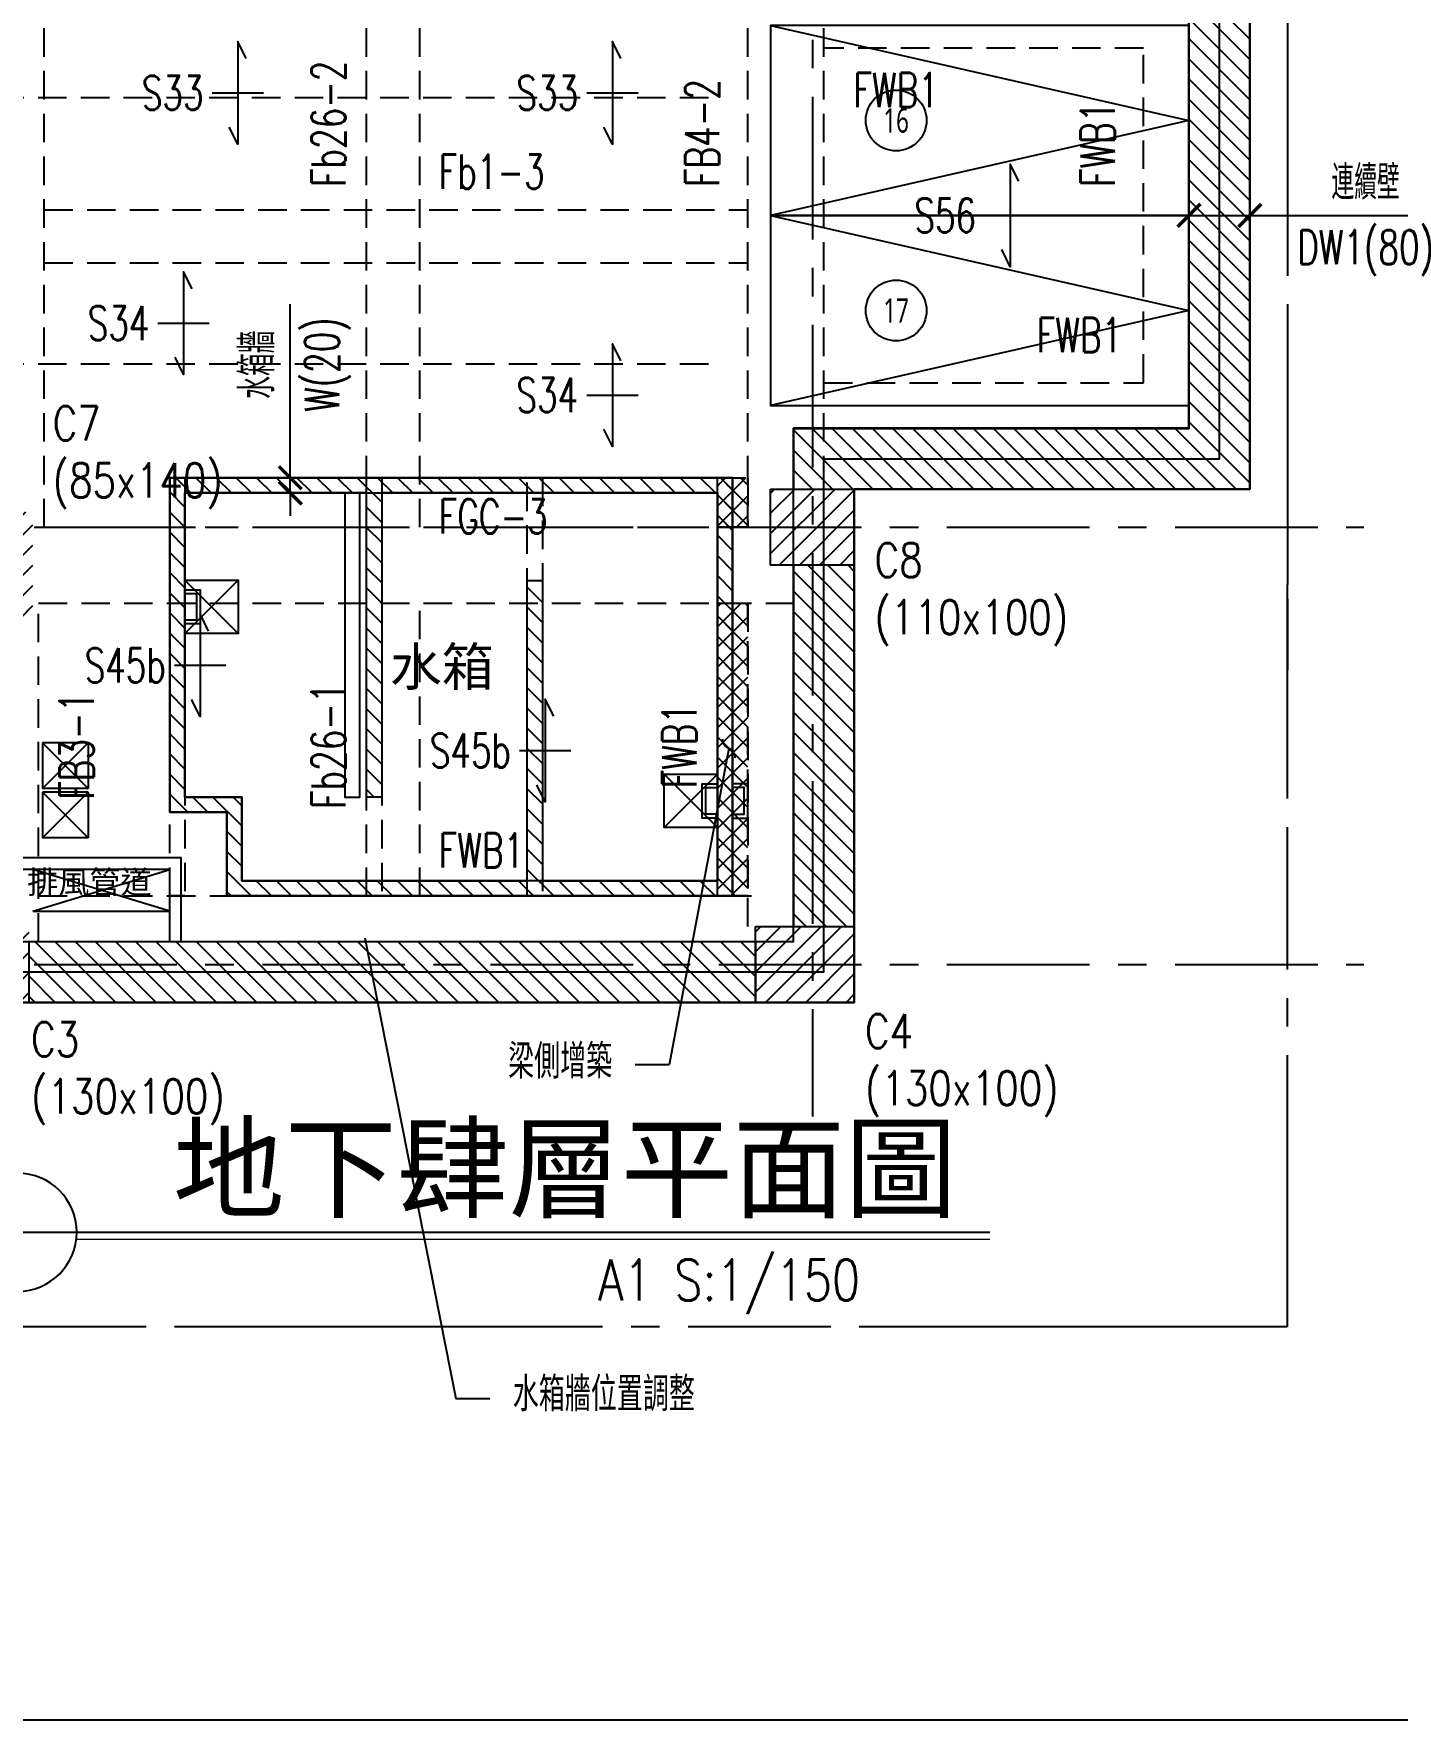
# Model space of a CAD drawing. Header units: millimetres. Extents: x -3377 to 119122, y -22007 to 15479.
# Drawn here: x 5551 to 7343, y 0 to 2218 of the extents above; entities that cross this region are included whole.
import ezdxf
from ezdxf import colors
from ezdxf.entities.mleader import LeaderData, LeaderLine
from ezdxf.enums import TextEntityAlignment as Align
from ezdxf.math import Vec2, Vec3

# ---------------------------------------------------------------- set-up
doc = ezdxf.new("R2010")
doc.units = ezdxf.units.MM
doc.header["$LTSCALE"] = 150
doc.header["$MEASUREMENT"] = 0
for name, pattern in [('CENTER', [2, 1.25, -0.25, 0.25, -0.25]), ('CONTIN', [20, 10, 10]), ('HIDDEN', [0.375, 0.25, -0.125])]:
    doc.linetypes.add(name, pattern=pattern)
doc.layers.get('0').update_dxf_attribs({"plot": 0})
doc.layers.add('5', color=5, linetype='Continuous', lineweight=13)
for name, color, linetype, plot in [('AREA', 3, 'Continuous', False), ('LABEL', 1, 'Continuous', False), ('S-ARCH', 252, 'Continuous', False), ('S-CLOUD_20220217(結構依建築圖2022-0216修改)', 4, 'Continuous', False)]:
    doc.layers.add(name, color=color, linetype=linetype, plot=plot)
for name, color, linetype in [('ARTIC', 6, 'Continuous'), ('blk', 8, 'Continuous'), ('COL', 1, 'Continuous'), ('Duct', 1, 'Continuous'), ('OPEN', 4, 'Continuous'), ('PARK', 4, 'Continuous'), ('S-COL', 7, 'Continuous'), ('S-CONC', 7, 'Continuous'), ('S-CONCB-W', 140, 'HIDDEN'), ('S-CONCWALL', 30, 'Continuous'), ('S-DIM', 2, 'Continuous'), ('S-GRID', 1, 'CENTER'), ('S-HATCH', 13, 'Continuous'), ('S-HATCH-COL', 13, 'Continuous'), ('S-HATCH-CONC', 124, 'Continuous'), ('S-HATCH-CONCWALL', 161, 'Continuous'), ('S-LEADER', 2, 'Continuous'), ('S-RAMP', 201, 'Continuous'), ('S-RCBMB', 3, 'HIDDEN'), ('S-RCBMG', 2, 'HIDDEN'), ('S-SITE', 34, 'CENTER'), ('S-SLAB', 5, 'Continuous'), ('S-SLABT', 2, 'Continuous'), ('S-TEXTB', 3, 'Continuous'), ('S-TEXTC', 3, 'Continuous'), ('S-TEXTG', 2, 'Continuous'), ('TEXT', 2, 'Continuous'), ('TITLE', 6, 'Continuous'), ('WALL', 2, 'Continuous')]:
    doc.layers.add(name, color=color, linetype=linetype)
doc.styles.add('C1', font='', dxfattribs={"bigfont": 'japanese.shx'})
doc.styles.add('CS4', font='romans.shx', dxfattribs={"width": 0.7, "height": 45, "bigfont": 'lsp.shx'})
doc.styles.add('CT', font='')
doc.styles.add('ET', font='simplex.shx', dxfattribs={"width": 0.8})
doc.styles.add('HH', font='')
doc.styles.add('LSP', font='SIMPLEX.shx', dxfattribs={"width": 0.8, "bigfont": 'lsp.shx'})
doc.styles.get('C1').set_extended_font_data('微軟正黑體')
doc.styles.get('CT').set_extended_font_data('DFKai-SB')
doc.styles.get('HH').set_extended_font_data('Microsoft JhengHei')
doc.dimstyles.new('DIM150', dxfattribs={"dimscale": 15, "dimtxt": 3, "dimasz": 2, "dimexe": 2, "dimexo": 2, "dimgap": 1, "dimtad": 1, "dimdec": 1, "dimdsep": 46, "dimtxsty": 'CS4', "dimblk1": 'ARCHTICK', "dimblk2": 'ARCHTICK', "dimsah": 1, "dimcen": 2, "dimdle": 2, "dimadec": 0, "dimazin": 0, "dimtfac": 1, "dimtdec": 1, "dimtmove": 0, "dimatfit": 3, "dimldrblk": 'TAA', "dimfxl": 0, "dimtolj": 1, "dimarcsym": 0})

# ---------------------------------------------------------------- blocks, each defined once
blk = doc.blocks.new('COL(B4F-B2F)')
for points in [[(-5590.9, -2260.9), (-5480.9, -2260.9), (-5480.9, -2360.9), (-5590.9, -2360.9)], [(-5610.9, -2835.9), (-5480.9, -2835.9), (-5480.9, -2935.9), (-5610.9, -2935.9)]]:
    blk.add_lwpolyline(points, close=True)
blk = doc.blocks.new('CONC')
for points in [[(-5560.9, -2260.9), (-4960.9, -2260.9), (-4960.9, -1540.9), (-5480.9, -1540.9), (-5480.9, -1620.9), (-5040.9, -1620.9), (-5040.9, -2180.9), (-5560.9, -2180.9)], [(-5480.9, -2360.9), (-5560.9, -2360.9), (-5560.9, -2835.9), (-5480.9, -2835.9)], [(-6565.9, -2855.9), (-5610.9, -2855.9), (-5610.9, -2935.9), (-6565.9, -2935.9)]]:
    blk.add_lwpolyline(points, close=True)
blk = doc.blocks.new('LINE')
at = {"layer": 'S-GRID'}
for points in [[(-5535.87, -244.9), (-5535.87, -3085.91)], [(-11059.11, -2310.91), (-4810.87, -2310.91)], [(-11059.11, -2885.91), (-4810.87, -2885.91)]]:
    blk.add_lwpolyline(points, dxfattribs=at)
blk = doc.blocks.new('水箱牆(B4F)')
for points in [[(-6380.9, -2245.9), (-6380.9, -2685.9), (-6305.9, -2685.9), (-6305.9, -2795.9), (-5640.9, -2795.9), (-5640.9, -2245.9), (-6380.9, -2245.9)], [(-6360.9, -2265.9), (-6360.9, -2665.9), (-6285.9, -2665.9), (-6285.9, -2775.9), (-5910.9, -2775.9), (-5910.9, -2380.9), (-5890.9, -2380.9), (-5890.9, -2775.9), (-5660.9, -2775.9), (-5660.9, -2265.9), (-6102.1, -2265.9), (-6102.1, -2665.9), (-6122.1, -2665.9), (-6122.1, -2265.9), (-6360.9, -2265.9)]]:
    blk.add_lwpolyline(points)
blk = doc.blocks.new('_ARCHTICK')
at = {"color": 0, "linetype": 'ByBlock', "const_width": 0.15}
blk.add_lwpolyline([(-0.5, -0.5), (0.5, 0.5)], dxfattribs=at)
blk = doc.blocks.new('*D23')
at = {"layer": 'DEFPOINTS', "color": 0, "transparency": 16777216}
for p in [(5888, 1634.2), (5983.3, 1634.2), (5983.3, 1614.2)]:
    blk.add_point(p, dxfattribs=at)
at = {"layer": 'S-DIM', "color": 0, "lineweight": -2, "transparency": 16777216}
for p, q in [((5888, 1634.2), (5888, 1862.4)), ((5953.3, 1634.2), (5858, 1634.2)), ((5888, 1614.2), (5888, 1634.2)), ((5953.3, 1614.2), (5858, 1614.2)), ((5888, 1614.2), (5888, 1584.2))]:
    blk.add_line(p, q, dxfattribs=at)
at = {"layer": 'S-DIM', "color": 0, "lineweight": -2, "transparency": 16777216, "xscale": 30, "yscale": 30, "zscale": 30}
for p, rotation in [((5888, 1634.2), 270), ((5888, 1614.2), 90)]:
    blk.add_blockref('_ARCHTICK', p, dxfattribs=dict(at, rotation=rotation))
at = {"layer": 'S-DIM', "color": 0, "transparency": 16777216, "char_height": 45, "attachment_point": 5, "rotation": 90, "style": 'CS4'}
for s, insert in [('\\A1;水箱牆', (5844.6, 1782.9)), ('\\A1;W(20)', (5937.3, 1782.9))]:
    blk.add_mtext(s, dxfattribs=dict(at, insert=insert))
blk = doc.blocks.new('TAA')
at = {"linetype": 'Continuous'}
blk.add_line((0, 0), (-1.663, 0), dxfattribs=at)
blk.add_solid([(-1.5, -0.25), (-1.5, 0.25), (0, 0)], dxfattribs=at)
blk = doc.blocks.new('*D25')
at = {"layer": 'DEFPOINTS', "color": 0, "transparency": 16777216}
for p in [(7069.5, 1979.2), (7149.5, 1979.2), (7149.5, 1979.2)]:
    blk.add_point(p, dxfattribs=at)
at = {"layer": 'S-DIM', "color": 0, "lineweight": -2, "transparency": 16777216}
for p, q in [((7039.5, 1979.2), (7149.5, 1979.2)), ((7149.5, 1979.2), (7423.8, 1979.2))]:
    blk.add_line(p, q, dxfattribs=at)
at = {"layer": 'S-DIM', "color": 0, "lineweight": -2, "transparency": 16777216, "xscale": 30, "yscale": 30, "zscale": 30, "rotation": 180}
blk.add_blockref('_ARCHTICK', (7069.5, 1979.2), dxfattribs=at)
at = {"layer": 'S-DIM', "color": 0, "lineweight": -2, "transparency": 16777216, "xscale": 30, "yscale": 30, "zscale": 30}
blk.add_blockref('_ARCHTICK', (7149.5, 1979.2), dxfattribs=at)
at = {"layer": 'S-DIM', "color": 0, "transparency": 16777216, "char_height": 45, "attachment_point": 5, "style": 'CS4'}
for s, insert in [('\\A1;連續壁', (7301.7, 2022.4)), ('\\A1;DW1(80)', (7301.7, 1929.9))]:
    blk.add_mtext(s, dxfattribs=dict(at, insert=insert))
blk = doc.blocks.new('水箱牆B(B4F)')
for points in [[(-6380.9, -2245.9), (-6360.9, -2245.9), (-6360.9, -2795.9), (-6380.9, -2795.9)], [(-6122.1, -2245.9), (-6102.1, -2245.9), (-6102.1, -2795.9), (-6122.1, -2795.9)], [(-5910.9, -2245.9), (-5890.9, -2245.9), (-5890.9, -2795.9), (-5910.9, -2795.9)], [(-5660.9, -2245.9), (-5640.9, -2245.9), (-5640.9, -2795.9), (-5660.9, -2795.9)]]:
    blk.add_lwpolyline(points, close=True)
blk = doc.blocks.new('RAMP(B4F)')
at = {"linetype": 'HIDDEN'}
for p, q in [((-8466.5, -1745.9), (-5669.8, -1745.9)), ((-8466.5, -2095.9), (-5669.8, -2095.9))]:
    blk.add_line(p, q, dxfattribs=at)
blk = doc.blocks.new('SITE')
blk.add_lwpolyline([(-10719.2, -3362.4), (-10719.2, -2105.2), (-10719.2, -517.7), (-4911, -517.8), (-4911.5, -2105.3), (-4911.9, -3362.4), (-7893.7, -3362.4)], close=True)
blk = doc.blocks.new('DwFm')
blk.add_lwpolyline([(-12110.4, 0), (0, 0), (0, -7760.1), (-12110.4, -7760.1)], close=True)
blk = doc.blocks.new('A$C577F3BB7')
at = {"color": 252, "linetype": 'HIDDEN'}
for p, q in [((-1820.643, 625), (976.053, 625)), ((-1820.643, 275), (976.053, 275))]:
    blk.add_line(p, q, dxfattribs=at)
at = {"color": 252}
for p, q in [((84.867, -445), (265, -390)), ((265, -445), (84.867, -390)), ((84.867, -445), (265, -445))]:
    blk.add_line(p, q, dxfattribs=at)
at = {"layer": '5', "color": 252, "linetype": 'Continuous'}
blk.add_lwpolyline([(142.566, -876.455), (1343.294, -876.455)], dxfattribs=at)
at = {"layer": 'AREA', "color": 252}
blk.add_lwpolyline([(-824.998, 1385), (-2075.228, 1385, 1.44432555), (-2793.35, -525), (-1716.212, -525), (1125.002, -525), (1125.002, 150), (1645.002, 150), (1645.002, 790), (1125.002, 790), (1125.002, 1385), (90.002, 1385), (90.002, 1415), (-824.998, 1415)], format="xyb", close=True, dxfattribs=at)
at = {"layer": 'ARTIC', "color": 252}
for points in [[(1055.002, 110), (1165.002, 110), (1165.002, 10), (1055.002, 10)], [(1035.002, -465), (1165.002, -465), (1165.002, -565), (1035.002, -565)]]:
    blk.add_lwpolyline(points, close=True, dxfattribs=at)
at = {"layer": 'blk', "color": 252, "linetype": 'CONTIN'}
for p, q in [((97.861, -223.598), (157.861, -283.598)), ((97.861, -283.598), (157.861, -223.598)), ((97.861, -223.598), (97.861, -283.598)), ((157.861, -223.598), (97.861, -223.598)), ((97.861, -223.598), (157.861, -283.598)), ((97.861, -283.598), (157.861, -223.598)), ((157.861, -223.598), (157.861, -283.598)), ((157.861, -223.598), (157.861, -283.598)), ((157.861, -283.598), (97.861, -283.598)), ((97.861, -288.598), (157.861, -348.598)), ((97.861, -348.598), (157.861, -288.598)), ((97.861, -288.598), (97.861, -348.598)), ((157.861, -288.598), (97.861, -288.598)), ((97.861, -288.598), (157.861, -348.598)), ((97.861, -348.598), (157.861, -288.598)), ((157.861, -288.598), (157.861, -348.598)), ((157.861, -288.598), (157.861, -348.598)), ((157.861, -348.598), (97.861, -348.598))]:
    blk.add_line(p, q, dxfattribs=at)
at = {"layer": 'COL', "color": 252}
for points in [[(1055.002, 110), (1165.002, 110), (1165.002, 10), (1055.002, 10)], [(1035.002, -465), (1165.002, -465), (1165.002, -565), (1035.002, -565)]]:
    blk.add_lwpolyline(points, close=True, dxfattribs=at)
at = {"layer": 'Duct', "color": 252, "linetype": 'CENTER', "ltscale": 3}
blk.add_lwpolyline([(-4073.347, -991.484), (-4073.336, 265.737), (-4073.353, 1853.23), (1734.902, 1853.1), (1734.382, 265.65), (1733.968, -991.484), (-1247.819, -991.482)], close=True, dxfattribs=at)
blk.add_lwpolyline([(-4073.347, -991.484), (-4073.336, 265.737), (-4073.353, 1853.23), (1734.902, 1853.1), (1734.382, 265.65), (1733.968, -991.484), (-1247.819, -991.482)], close=True, dxfattribs=at)
at = {"layer": 'LABEL', "color": 252}
blk.add_lwpolyline([(-12.814, -867.319), (1343.294, -867.319)], dxfattribs=at)
at = {"layer": 'LABEL', "color": 252, "linetype": 'Continuous'}
blk.add_arc((64.946, -867.319), 77.76, 180.000001, 179.999999, dxfattribs=at)
at = {"layer": 'OPEN', "color": 252}
for p, q in [((355.001, -79.684), (285.001, -9.684)), ((285.001, -79.684), (355.001, -9.684)), ((915.001, -264.998), (985.001, -334.998)), ((985.001, -264.998), (915.001, -334.998))]:
    blk.add_line(p, q, dxfattribs=at)
for points in [[(285.001, -79.684), (285.001, -9.684), (355.001, -9.684), (355.001, -79.684)], [(985.001, -264.998), (985.001, -334.998), (915.001, -334.998), (915.001, -264.998)]]:
    blk.add_lwpolyline(points, close=True, dxfattribs=at)
for points in [[(285.001, -22.184), (305.001, -22.184), (305.001, -67.184), (285.001, -67.184)], [(285.001, -27.184), (300.001, -27.184), (300.001, -62.184), (285.001, -62.184)], [(985.001, -322.498), (965.001, -322.498), (965.001, -277.498), (985.001, -277.498)], [(985.001, -317.498), (970.001, -317.498), (970.001, -282.498), (985.001, -282.498)], [(1005.001, -322.498), (1025.001, -322.498), (1025.001, -277.498), (1005.001, -277.498)], [(1005.001, -317.498), (1020.001, -317.498), (1020.001, -282.498), (1005.001, -282.498)]]:
    blk.add_lwpolyline(points, dxfattribs=at)
at = {"layer": 'PARK', "color": 252}
for points in [[(1055.001, 720), (1055.001, 470), (1605.001, 470), (1605.001, 720), (1055.001, 720), (1605.001, 595), (1055.001, 470)], [(1055.001, 470), (1055.001, 220), (1605.001, 220), (1605.001, 470), (1055.001, 470), (1605.001, 345), (1055.001, 220)]]:
    blk.add_lwpolyline(points, dxfattribs=at)
for centre in [(1220.001, 595), (1220.001, 345)]:
    blk.add_circle(centre, 40, dxfattribs=at)
at = {"layer": 'WALL', "color": 252}
for points in [[(-864.998, 1425), (-2060.343, 1425, 1.43402765), (-2793.35, -565), (-1716.212, -565), (1165.002, -565), (1165.002, 110), (1685.002, 110), (1685.002, 830), (1165.002, 830), (1165.002, 1425), (130.002, 1425), (130.002, 1455), (-864.998, 1455)], [(-784.998, 1345), (-2090.428, 1345, 1.45534409), (-2793.35, -485), (-1716.212, -485), (1085.002, -485), (1085.002, 190), (1605.002, 190), (1605.002, 750), (1085.002, 750), (1085.002, 1345), (50.002, 1345), (50.002, 1375), (-784.998, 1375)]]:
    blk.add_lwpolyline(points, format="xyb", close=True, dxfattribs=at)
for points in [[(1005.001, 125), (265.001, 125), (265.001, -315), (340.002, -315), (340.002, -425), (1005.001, -425), (1005.001, 125)], [(495.001, 105), (495.001, -295), (515.001, -295), (515.001, 105)], [(735.001, -405), (735.001, -10), (755.001, -10), (755.001, -405)], [(280, -485), (280, -375), (35.001, -375)], [(265, -485), (265, -390), (35.001, -390)]]:
    blk.add_lwpolyline(points, dxfattribs=at)
for points in [[(265.001, 125), (1005.001, 125), (1005.001, -425), (340.001, -425), (340.001, -315), (265.001, -315)], [(285.001, 105), (985.001, 105), (985.001, -405), (360.001, -405), (360.001, -295), (285.001, -295)]]:
    blk.add_lwpolyline(points, close=True, dxfattribs=at)
at = {"layer": 'PARK', "color": 252, "style": 'C1', "width": 0.7}
for s, p in [('16', (1220.001, 595)), ('17', (1220.001, 345))]:
    blk.add_text(s, height=32, dxfattribs=at).set_placement(p, align=Align.MIDDLE)
at = {"layer": 'TEXT', "color": 252, "style": 'HH'}
blk.add_text('排風管道', height=30, dxfattribs=at).set_placement((159.373, -421.761), align=Align.CENTER)
at = {"layer": 'TEXT', "color": 252, "linetype": 'Continuous', "style": 'CT', "width": 1}
blk.add_text('地下肆層平面圖', height=108, dxfattribs=at).set_placement((268.829, -837.044))
at = {"layer": 'TEXT', "color": 252, "style": 'ET', "width": 0.8}
blk.add_text('A1 S:1/150', height=54, dxfattribs=at).set_placement((1172.672, -957.013), align=Align.RIGHT)
at = {"layer": 'TITLE', "color": 252, "linetype": 'Continuous', "style": 'HH'}
blk.add_text('水箱', height=50, dxfattribs=at).set_placement((554.518, -148.54))
blk = doc.blocks.new('2022-0217')
blk.add_blockref('A$C577F3BB7', (-6645.9, -6251))
blk = doc.blocks.new('_Integral')
at = {"color": 0, "linetype": 'ByBlock', "lineweight": -2}
for centre, start, end in [((0.445, -0.091), 102, 168), ((-0.445, 0.091), 282, 348)]:
    blk.add_arc(centre, 0.454, start, end, dxfattribs=at)
blk = doc.blocks.new('_None')

msp = doc.modelspace()

# ---------------------------------------------------------------- hatches: boundary and pattern name
at = {"layer": 'S-HATCH'}
h = msp.add_hatch(dxfattribs=at)
h.set_pattern_fill('ANSI37', color=256, scale=150, style=0)
h.paths.add_polyline_path([(6449.53, 1634.16), (6489.53, 1634.16), (6489.53, 1569.16), (6449.53, 1569.16)])
h.paths.add_polyline_path([(6449.53, 1469.16), (6489.53, 1469.16), (6489.53, 1084.16), (6449.53, 1084.16)])
at = {"layer": 'S-HATCH-COL'}
h = msp.add_hatch(dxfattribs=at)
h.set_pattern_fill('ANSI31', color=256, scale=150, style=0)
h.paths.add_polyline_path([(2684.53, 2459.16), (2574.53, 2459.16), (2574.53, 2549.16), (2684.53, 2549.16)])
h.paths.add_polyline_path([(2684.53, 1609.16), (2574.53, 1609.16), (2574.53, 1699.16), (2684.53, 1699.16)])
h.paths.add_polyline_path([(6519.53, 2359.16), (6629.53, 2359.16), (6629.53, 2259.16), (6519.53, 2259.16)])
h.paths.add_polyline_path([(6519.53, 1619.16), (6629.53, 1619.16), (6629.53, 1519.16), (6519.53, 1519.16)])
h.paths.add_polyline_path([(6499.53, 1044.16), (6629.53, 1044.16), (6629.53, 944.16), (6499.53, 944.16)])
h.paths.add_polyline_path([(5414.53, 1044.16), (5544.53, 1044.16), (5544.53, 944.16), (5414.53, 944.16)])
h.paths.add_polyline_path([(4759.53, 1044.16), (4629.53, 1044.16), (4629.53, 944.16), (4759.53, 944.16)])
h.paths.add_polyline_path([(3744.53, 2934.16), (3874.53, 2934.16), (3874.53, 2834.16), (3744.53, 2834.16)])
h.paths.add_polyline_path([(3744.53, 2369.16), (3854.53, 2369.16), (3854.53, 2269.16), (3744.53, 2269.16)])
h.paths.add_polyline_path([(3744.53, 1634.16), (3854.53, 1634.16), (3854.53, 1534.16), (3744.53, 1534.16)])
h.paths.add_polyline_path([(3744.53, 1044.16), (3874.53, 1044.16), (3874.53, 944.16), (3744.53, 944.16)])
h.paths.add_polyline_path([(4729.53, 2934.16), (4599.53, 2934.16), (4599.53, 2834.16), (4729.53, 2834.16)])
h.paths.add_polyline_path([(5464.53, 1589.16), (5549.53, 1589.16), (5549.53, 1449.16), (5464.53, 1449.16)])
h.paths.add_polyline_path([(5464.53, 2414.16), (5549.53, 2414.16), (5549.53, 2274.16), (5464.53, 2274.16)])
h.paths.add_polyline_path([(4729.53, 2414.16), (4644.53, 2414.16), (4644.53, 2274.16), (4729.53, 2274.16)])
h.paths.add_polyline_path([(4644.53, 1589.16), (4729.53, 1589.16), (4729.53, 1449.16), (4644.53, 1449.16)])
h.paths.add_polyline_path([(5464.53, 2934.16), (5594.53, 2934.16), (5594.53, 2834.16), (5464.53, 2834.16)])
h.paths.add_polyline_path([(6499.53, 2934.16), (6629.53, 2934.16), (6629.53, 2834.16), (6499.53, 2834.16)])
h.paths.add_polyline_path([(2187.43, 2039.16), (2257.43, 2039.16), (2257.43, 2109.16), (2187.43, 2109.16)])
at = {"layer": 'S-HATCH-CONC'}
h = msp.add_hatch(dxfattribs=at)
h.set_pattern_fill('ANSI31', color=256, scale=150, angle=90, style=0)
h.paths.add_polyline_path([(6549.53, 1619.16), (7149.53, 1619.16), (7149.53, 2339.16), (6629.53, 2339.16), (6629.53, 2259.16), (7069.53, 2259.16), (7069.53, 1699.16), (6549.53, 1699.16)])
h.paths.add_polyline_path([(6549.53, 2834.16), (6629.53, 2834.16), (6629.53, 2359.16), (6549.53, 2359.16)])
h.paths.add_polyline_path([(6629.53, 1519.16), (6549.53, 1519.16), (6549.53, 1044.16), (6629.53, 1044.16)])
h.paths.add_polyline_path([(3874.53, 1024.16), (4629.53, 1024.16), (4629.53, 944.16), (3874.53, 944.16)])
h.paths.add_polyline_path([(4759.53, 1024.16), (5414.53, 1024.16), (5414.53, 944.16), (4759.53, 944.16)])
h.paths.add_polyline_path([(5544.53, 1024.16), (6499.53, 1024.16), (6499.53, 944.16), (5544.53, 944.16)])
edge = h.paths.add_edge_path()
edge.add_line((3744.53, 944.16), (2671.18, 944.16))
edge.add_arc((2671.18, 2074.16), 1130, 49.55789, 269.99999, ccw=False)
edge.add_line((3404.19, 2934.16), (3744.53, 2934.16))
edge.add_line((3744.53, 2934.16), (3744.53, 2854.16))
edge.add_line((3744.53, 2854.16), (3374.1, 2854.16))
edge.add_arc((2671.18, 2074.16), 1050, 47.97535, 269.99999)
edge.add_line((2671.18, 1024.16), (3744.53, 1024.16))
edge.add_line((3744.53, 1024.16), (3744.53, 944.16))
h.paths.add_polyline_path([(3874.53, 2934.16), (4599.53, 2934.16), (4599.53, 2854.16), (3874.53, 2854.16)])
h.paths.add_polyline_path([(5464.53, 2884.16), (4729.53, 2884.16), (4729.53, 2934.16), (4599.53, 2934.16), (4599.53, 2964.16), (5594.53, 2964.16), (5594.53, 2934.16), (5464.53, 2934.16)])
h.paths.add_polyline_path([(5594.53, 2934.16), (6499.53, 2934.16), (6499.53, 2854.16), (5594.53, 2854.16)])
at = {"layer": 'S-HATCH-CONCWALL'}
h = msp.add_hatch(dxfattribs=at)
h.set_pattern_fill('ANSI31', color=256, scale=150, angle=90, style=0)
h.paths.add_polyline_path([(5729.53, 1634.16), (5729.53, 1194.16), (5804.53, 1194.16), (5804.53, 1084.16), (6469.53, 1084.16), (6469.53, 1634.16)])
h.paths.add_polyline_path([(5749.53, 1614.16), (5749.53, 1214.16), (5824.53, 1214.16), (5824.53, 1104.16), (6199.53, 1104.16), (6199.53, 1499.16), (6219.53, 1499.16), (6219.53, 1104.16), (6449.53, 1104.16), (6449.53, 1614.16), (6008.28, 1614.16), (6008.28, 1214.16), (5988.28, 1214.16), (5988.28, 1614.16)], flags=16)

# ---------------------------------------------------------------- linework, layer by layer
at = {"layer": 'S-RCBMB'}
for p, q in [((5988.28, 1569.16), (5988.28, 2294.16)), ((6058.28, 1569.16), (6058.28, 2294.16)), ((5564.53, 1986.66), (6489.53, 1986.66)), ((5564.53, 1916.66), (6489.53, 1916.66)), ((5988.28, 1084.16), (5988.28, 1469.16)), ((6058.28, 1084.16), (6058.28, 1469.16))]:
    msp.add_line(p, q, dxfattribs=at)
at = {"layer": 'S-RCBMG'}
for p, q in [((5564.53, 1569.16), (5564.53, 2294.16)), ((6489.53, 1569.16), (6489.53, 2294.16)), ((6589.53, 1569.16), (6589.53, 2294.16)), ((7069.53, 1699.16), (7069.53, 2259.16)), ((7009.53, 2199.16), (6589.53, 2199.16)), ((7009.53, 1759.16), (7009.53, 2199.16)), ((6589.53, 1759.16), (7009.53, 1759.16)), ((6589.53, 1699.16), (7069.53, 1699.16)), ((5557.03, 1569.16), (6549.53, 1569.16)), ((5557.03, 1024.16), (5557.03, 1469.16)), ((5557.03, 1469.16), (6549.53, 1469.16)), ((6489.53, 1044.16), (6489.53, 1469.16)), ((6549.53, 1044.16), (6549.53, 1469.16)), ((5557.03, 1084.16), (6499.53, 1084.16)), ((5557.03, 1024.16), (6499.53, 1024.16))]:
    msp.add_line(p, q, dxfattribs=at)
for points in [[(6449.53, 1634.16), (6489.53, 1634.16), (6489.53, 1569.16), (6449.53, 1569.16)], [(6449.53, 1469.16), (6489.53, 1469.16), (6489.53, 1084.16), (6449.53, 1084.16)]]:
    msp.add_lwpolyline(points, close=True, dxfattribs=at)
at = {"layer": 'S-SLAB'}
msp.add_lwpolyline([(6629.53, 944.16), (2671.18, 944.16, -1.4340277), (3404.19, 2934.16), (4599.53, 2934.16), (4599.53, 2964.16), (5594.53, 2964.16), (5594.53, 2934.16), (6629.53, 2934.16), (6629.53, 2339.16), (7149.53, 2339.16), (7149.53, 1619.16), (6629.53, 1619.16), (6629.53, 944.16)], format="xyb", dxfattribs=at)
at = {"layer": 'S-SLABT', "color": 1}
for p, q in [((5785.16, 2140.41), (5852.66, 2140.41)), ((6277.66, 2140.41), (6345.16, 2140.41)), ((6800.78, 1979.16), (6868.28, 1979.16)), ((5714.03, 1837.56), (5781.53, 1837.56)), ((6277.66, 1742.91), (6345.16, 1742.91)), ((5735.66, 1387.54), (5803.16, 1387.54)), ((6189.45, 1275.48), (6256.95, 1275.48))]:
    msp.add_line(p, q, dxfattribs=at)
for points in [[(5830.16, 2185.41), (5818.91, 2207.91), (5818.91, 2072.91), (5807.66, 2095.41)], [(6322.66, 2185.41), (6311.41, 2207.91), (6311.41, 2072.91), (6300.16, 2095.41)], [(6845.78, 2024.16), (6834.53, 2046.66), (6834.53, 1911.66), (6823.28, 1934.16)], [(5759.03, 1882.56), (5747.78, 1905.06), (5747.78, 1770.06), (5736.53, 1792.56)], [(6322.66, 1787.91), (6311.41, 1810.41), (6311.41, 1675.41), (6300.16, 1697.91)], [(5780.66, 1432.54), (5769.41, 1455.04), (5769.41, 1320.04), (5758.16, 1342.54)], [(6234.45, 1320.48), (6223.2, 1342.98), (6223.2, 1207.98), (6211.95, 1230.48)]]:
    msp.add_lwpolyline(points, dxfattribs=at)

# ---------------------------------------------------------------- block references
msp.add_blockref('DwFm', (12110.4, 7760.14))
at = {"layer": 'S-ARCH'}
msp.add_blockref('2022-0217', (12110.4, 7760.14), dxfattribs=at)
at = {"layer": 'S-COL'}
msp.add_blockref('COL(B4F-B2F)', (12110.4, 3880.07), dxfattribs=at)
at = {"layer": 'S-CONC'}
msp.add_blockref('CONC', (12110.4, 3880.07), dxfattribs=at)
at = {"layer": 'S-CONCB-W'}
msp.add_blockref('水箱牆B(B4F)', (12110.4, 3880.07), dxfattribs=at)
at = {"layer": 'S-CONCWALL'}
msp.add_blockref('水箱牆(B4F)', (12110.4, 3880.07), dxfattribs=at)
at = {"layer": 'S-GRID'}
msp.add_blockref('LINE', (12110.4, 3880.07), dxfattribs=at)
at = {"layer": 'S-RAMP'}
msp.add_blockref('RAMP(B4F)', (12110.4, 3880.07), dxfattribs=at)
at = {"layer": 'S-SITE'}
msp.add_blockref('SITE', (12110.4, 3880.07), dxfattribs=at)

# ---------------------------------------------------------------- texts
at = {"layer": 'S-SLABT', "color": 2, "style": 'CS4', "width": 0.7}
for s, p in [('S33', (5773.91, 2117.91)), ('S33', (6266.41, 2117.91)), ('S56', (6789.53, 1956.66)), ('S34', (5702.78, 1815.06)), ('S34', (6266.41, 1720.41)), ('S45b', (5724.41, 1365.04)), ('S45b', (6178.2, 1252.98))]:
    msp.add_text(s, height=45, dxfattribs=at).set_placement(p, align=Align.RIGHT)
at = {"layer": 'S-TEXTB', "style": 'CS4', "width": 0.7}
msp.add_text('Fb26-2', height=45, rotation=90, dxfattribs=at).set_placement((5938.28, 2016.66, 0), align=Align.MIDDLE_LEFT)
msp.add_text('Fb1-3', height=45, dxfattribs=at).set_placement((6083.28, 2036.66, 0), align=Align.MIDDLE_LEFT)
msp.add_text('Fb26-1', height=45, rotation=90, dxfattribs=at).set_placement((5938.28, 1281.66), align=Align.MIDDLE)
at = {"layer": 'S-TEXTC', "style": 'CS4', "width": 0.8}
for s, p in [('C7', (5575.58, 1683.2)), ('(85x140)', (5575.58, 1608.2)), ('C8', (6656.14, 1503.32)), ('(110x100)', (6656.14, 1428.32)), ('C3', (5547.27, 873.2)), ('C4', (6643.56, 883.84)), ('(130x100)', (5547.27, 798.2)), ('(130x100)', (6643.56, 808.84))]:
    msp.add_text(s, height=45, dxfattribs=at).set_placement(p)
at = {"layer": 'S-TEXTG', "style": 'CS4', "width": 0.7}
for s, p in [('FB4-2', (6429.53, 2016.66, 0)), ('FWB1', (6949.53, 2016.66, 0))]:
    msp.add_text(s, height=45, rotation=90, dxfattribs=at).set_placement(p, align=Align.MIDDLE_LEFT)
for p in [(6684.53, 2144.16), (6925.5, 1821.88)]:
    msp.add_text('FWB1', height=45, dxfattribs=at).set_placement(p, align=Align.MIDDLE)
for s, p in [('FGC-3', (6083.28, 1583.33, 0)), ('FWB1', (6083.28, 1144.16, 0))]:
    msp.add_text(s, height=45, dxfattribs=at).set_placement(p, align=Align.MIDDLE_LEFT)
for s, p in [('FB3-1', (5607.03, 1281.66)), ('FWB1', (6399.53, 1281.66))]:
    msp.add_text(s, height=45, rotation=90, dxfattribs=at).set_placement(p, align=Align.MIDDLE)

# ---------------------------------------------------------------- dimensions: what is measured, and where the dimension line sits
at = {"layer": 'S-DIM'}
dim = msp.add_linear_dim(base=(7149.53, 1979.16), p1=(7069.53, 1979.16), p2=(7149.53, 1979.16), text='連續壁\\XDW1(<>)', dimstyle='DIM150', dxfattribs=at)
dim.commit()
dim.dimension.update_dxf_attribs({"geometry": '*D25', "text_midpoint": (7301.67, 1979.16)})
dim = msp.add_linear_dim(base=(5887.99, 1634.16), p1=(5983.28, 1614.16), p2=(5983.28, 1634.16), angle=90, text='水箱牆\\XW(<>)', dimstyle='DIM150', dxfattribs=at)
dim.commit()
dim.dimension.update_dxf_attribs({"geometry": '*D23', "text_midpoint": (5887.99, 1782.87), "dimtype": 160})

# ---------------------------------------------------------------- leaders
at = {"layer": 'S-CLOUD_20220217(結構依建築圖2022-0216修改)'}
ml = msp.add_multileader_mtext('Standard', dxfattribs=at)
ml.set_content('水箱牆位置調整', color=256, style='LSP')
ml.set_leader_properties(color=256)
ml.set_arrow_properties(name='NONE')
ml.build(insert=Vec2(0, 0))
ml.multileader.update_dxf_attribs({"text_left_attachment_type": 2, "text_right_attachment_type": 2, "dogleg_length": 3, "arrow_head_size": 30, "scale": 15})
ctx = ml.context
ctx.base_point, ctx.scale, ctx.char_height, ctx.arrow_head_size, ctx.landing_gap_size, ctx.plane_origin = Vec3(6150.49, 423.04), 15, 45, 30, 30, Vec3(5985.88, 1029.18)
ctx.left_attachment, ctx.right_attachment = 2, 2
notes = []
notes.append((ctx, [(0, (1, 1, 0), (6105.49, 423.04), (1, 0), 45, [(0, [(5985.88, 1029.18)], 0, [])])]))
ctx.mtext.insert, ctx.mtext.flow_direction = Vec3(6180.49, 451.44), 5
at = {"layer": 'S-LEADER'}
ml = msp.add_multileader_mtext('Standard', dxfattribs=at)
ml.set_content('梁側增築 ', color=256, style='LSP')
ml.set_leader_properties(color=256)
ml.set_arrow_properties(name='INTEGRAL')
ml.build(insert=Vec2(0, 0))
ml.multileader.update_dxf_attribs({"text_left_attachment_type": 2, "text_right_attachment_type": 2, "dogleg_length": 3, "arrow_head_size": 30, "scale": 15})
ctx = ml.context
ctx.base_point, ctx.scale, ctx.char_height, ctx.arrow_head_size, ctx.landing_gap_size, ctx.plane_origin = Vec3(6107.94, 861.85), 15, 45, 30, 30, Vec3(5973.38, 1341.66)
ctx.left_attachment, ctx.right_attachment, ctx.text_align_type = 2, 2, 2
notes.append((ctx, [(1, (1, 1, 0), (6386.19, 861.85), (-1, 0), 45, [(0, [(6464.53, 1278.24)], 0, [])])]))
ctx.mtext.insert, ctx.mtext.alignment, ctx.mtext.flow_direction = Vec3(6311.19, 888.96), 3, 5
for ctx, leaders in notes:
    for number, flags, end, landing, length, lines in leaders:
        leader = LeaderData()
        leader.index, (leader.has_last_leader_line, leader.has_dogleg_vector, leader.attachment_direction) = number, flags
        leader.last_leader_point, leader.dogleg_vector, leader.dogleg_length = Vec3(end), Vec3(landing), length
        for number, points, colour, breaks in lines:
            line = LeaderLine()
            line.index, line.vertices, line.color, line.breaks = number, Vec3.list(points), colors.encode_raw_color(colour), breaks
            leader.lines.append(line)
        ctx.leaders.append(leader)

doc.saveas('drawing.dxf')
